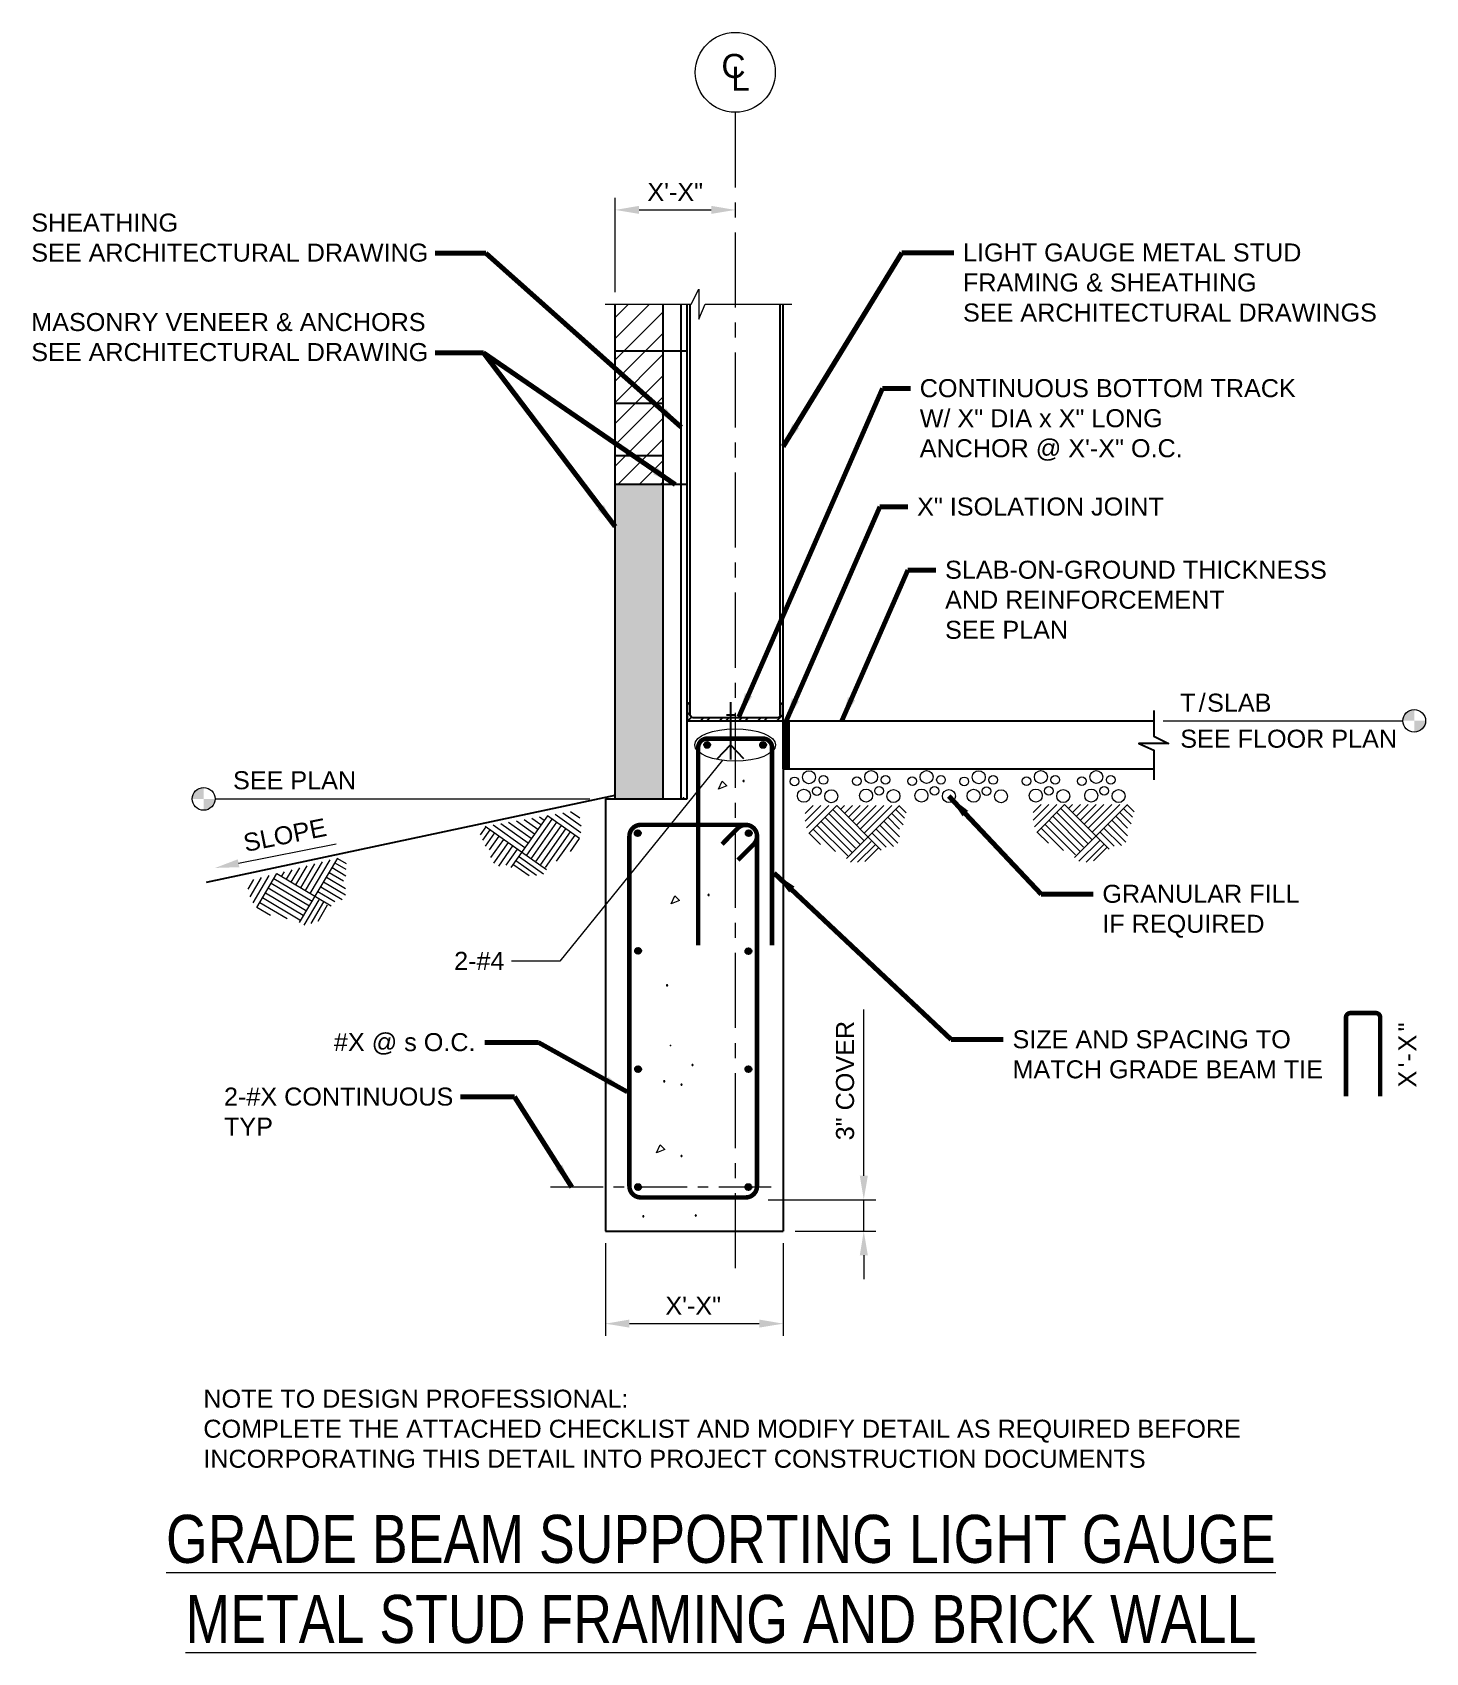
# Model space of a CAD drawing. Header units: inches. Extents: x -306 to -190, y 1609 to 1744.
import ezdxf

# ---------------------------------------------------------------- set-up
doc = ezdxf.new("R2010")
doc.units = ezdxf.units.IN
doc.header["$LTSCALE"] = 5
doc.header["$MEASUREMENT"] = 0
doc.linetypes.add('CENTER', pattern=[2, 1.25, -0.25, 0.25, -0.25])
doc.linetypes.add('CENTERX2', pattern=[4, 2.5, -0.5, 0.5, -0.5])
for name, color, linetype, lineweight in [('S-ANNO-DIMS', 1, 'Continuous', 20), ('S-ANNO-TEXT', 7, 'Continuous', 20), ('S-DELT-PATT', 7, 'Continuous', 15), ('S-DETL', 3, 'Continuous', 30), ('S-GRID', 9, 'CENTER', 20), ('S-GRID-IDEN', 9, 'Continuous', 20)]:
    doc.layers.add(name, color=color, linetype=linetype, lineweight=lineweight)
doc.styles.add('Romans', font='arial.ttf')
doc.dimstyles.get("Standard").update_dxf_attribs({"dimtxt": 0.18, "dimasz": 0.18, "dimexe": 0.18, "dimexo": 0.0625, "dimgap": 0.09, "dimtad": 0, "dimtih": 1, "dimtoh": 1, "dimdec": 4, "dimzin": 0, "dimdsep": 46, "dimtxsty": 'Standard', "dimcen": 0.09, "dimadec": 0, "dimazin": 0, "dimtfac": 1, "dimtdec": 4, "dimtofl": 0, "dimtmove": 0, "dimatfit": 3, "dimfxl": 1, "dimtolj": 1, "dimtzin": 0, "dimarcsym": 0})

# ---------------------------------------------------------------- blocks, each defined once
blk = doc.blocks.new('*D0')
at = {"layer": 'Defpoints', "color": 0, "transparency": 16777216}
for p in [(-257.92, 1644.08), (-243.11, 1644.08), (-243.11, 1636.38)]:
    blk.add_point(p, dxfattribs=at)
at = {"layer": 'S-ANNO-DIMS', "transparency": 16777216}
for p, q in [((-257.92, 1643.08), (-257.92, 1635.38)), ((-243.11, 1643.08), (-243.11, 1635.38)), ((-255.92, 1636.38), (-245.11, 1636.38))]:
    blk.add_line(p, q, dxfattribs=at)
for points in [[(-255.92, 1636.72), (-255.92, 1636.05), (-257.92, 1636.38)], [(-245.11, 1636.72), (-245.11, 1636.05), (-243.11, 1636.38)]]:
    blk.add_solid(points, dxfattribs=at)
at = {"layer": 'S-ANNO-DIMS', "transparency": 16777216, "insert": (-250.61, 1637.88), "char_height": 1.5, "attachment_point": 5, "style": 'Romans'}
blk.add_mtext('\\A1;X\'-X"', dxfattribs=at)
blk = doc.blocks.new('*D1')
at = {"layer": 'Defpoints', "color": 0, "transparency": 16777216}
for p in [(-245.36, 1646.7), (-243.11, 1644.08), (-236.41, 1644.08)]:
    blk.add_point(p, dxfattribs=at)
at = {"layer": 'S-ANNO-DIMS', "transparency": 16777216}
for p, q in [((-236.41, 1648.7), (-236.41, 1662.53)), ((-244.36, 1646.7), (-235.41, 1646.7)), ((-236.41, 1644.08), (-236.41, 1646.7)), ((-242.11, 1644.08), (-235.41, 1644.08)), ((-236.41, 1642.08), (-236.41, 1640.08))]:
    blk.add_line(p, q, dxfattribs=at)
for points in [[(-236.74, 1648.7), (-236.07, 1648.7), (-236.41, 1646.7)], [(-236.74, 1642.08), (-236.07, 1642.08), (-236.41, 1644.08)]]:
    blk.add_solid(points, dxfattribs=at)
at = {"layer": 'S-ANNO-DIMS', "transparency": 16777216, "insert": (-237.96, 1656.62), "char_height": 1.5, "attachment_point": 5, "rotation": 90, "style": 'Romans'}
blk.add_mtext('\\A1;3" COVER', dxfattribs=at)
blk = doc.blocks.new('*D2')
at = {"layer": 'Defpoints', "color": 0, "transparency": 16777216}
for p in [(-247.11, 1732.78), (-247.11, 1729.12), (-257.11, 1721.27)]:
    blk.add_point(p, dxfattribs=at)
at = {"layer": 'S-ANNO-DIMS', "transparency": 16777216}
for p, q in [((-257.11, 1722.27), (-257.11, 1730.12)), ((-255.11, 1729.12), (-249.11, 1729.12))]:
    blk.add_line(p, q, dxfattribs=at)
for points in [[(-255.11, 1729.46), (-255.11, 1728.79), (-257.11, 1729.12)], [(-249.11, 1729.46), (-249.11, 1728.79), (-247.11, 1729.12)]]:
    blk.add_solid(points, dxfattribs=at)
at = {"layer": 'S-ANNO-DIMS', "transparency": 16777216, "insert": (-252.11, 1730.62), "char_height": 1.5, "attachment_point": 5, "style": 'Romans'}
blk.add_mtext('\\A1;X\'-X"', dxfattribs=at)

msp = doc.modelspace()

# ---------------------------------------------------------------- hatches: boundary and pattern name
at = {"layer": 'S-ANNO-TEXT'}
h = msp.add_hatch(color=256, dxfattribs=at)
h.dxf.hatch_style = 1
edge = h.paths.add_edge_path()
edge.add_arc((-190.5774208, 1686.5788333), 0.945832, 90, 180)
edge.add_line((-191.5232528, 1686.5788333), (-190.5774208, 1686.5788333))
edge.add_line((-190.5774208, 1686.5788333), (-190.5774208, 1687.5246653))
edge = h.paths.add_edge_path()
edge.add_line((-190.5774208, 1686.5788333), (-190.5774208, 1685.6330013))
edge.add_arc((-190.5774208, 1686.5788333), 0.945832, 270, 360)
edge.add_line((-189.6315888, 1686.5788333), (-190.5774208, 1686.5788333))
h = msp.add_hatch(color=256, dxfattribs=at)
h.dxf.hatch_style = 1
edge = h.paths.add_edge_path()
edge.add_arc((-291.3719575, 1680.0788333), 0.945832, 90, 180)
edge.add_line((-292.3177895, 1680.0788333), (-291.3719575, 1680.0788333))
edge.add_line((-291.3719575, 1680.0788333), (-291.3719575, 1681.0246653))
edge = h.paths.add_edge_path()
edge.add_line((-291.3719575, 1680.0788333), (-291.3719575, 1679.1330013))
edge.add_arc((-291.3719575, 1680.0788333), 0.945832, 270, 360)
edge.add_line((-290.4261255, 1680.0788333), (-291.3719575, 1680.0788333))
at = {"layer": 'S-DELT-PATT'}
h = msp.add_hatch(dxfattribs=at)
h.set_pattern_fill('ANSI31', color=256, scale=10)
h.set_pattern_definition([(45, (-804.6877, 730.6485), (-0.8838835, 0.8838835), [])])
h.paths.add_polyline_path([(-257.1092748, 1721.2673273), (-253.1092748, 1721.2673273), (-253.1092748, 1706.2486977), (-257.1092748, 1706.2486977)])
h = msp.add_hatch(dxfattribs=at)
h.set_pattern_fill('AR-SAND', color=256, scale=0.25)
h.set_pattern_definition([(37.5, (-804.68773, 730.64847), (-0.01574834, 0.48170594), [0, -0.38, 0, -0.425, 0, -0.40625]), (7.5, (-804.6877, 730.6485), (0.44244418, 0.7055365), [0, -0.205, 0, -0.3425, 0, -0.13125]), (327.5, (-804.99523, 730.64847), (0.77853547, 0.00141476), [0, -0.125, 0, -0.45, 0, -0.5875]), (317.5, (-804.9952, 730.6485), (0.75153165, 0.2194189), [0, -0.0625, 0, -0.295, 0, -0.3375])])
h.paths.add_polyline_path([(-253.1092748, 1706.2486977), (-257.1092748, 1706.2486977), (-257.1092748, 1680.0788333), (-253.1092748, 1680.0788333)])
at = {"layer": 'S-DETL'}
h = msp.add_hatch(dxfattribs=at)
h.set_pattern_fill('ANSI32', color=256, scale=3)
h.set_pattern_definition([(45, (-376.9162, 1190.5547), (-0.7954951, 0.7954951), []), (45, (-376.3859, 1190.5547), (-0.7954951, 0.7954951), [])])
h.paths.add_polyline_path([(-247.5095115, 1686.8288333), (-250.6092748, 1686.8288333, -0.4142135624), (-250.8592748, 1687.0788333), (-250.8592748, 1687.8288333, 0.4142135624), (-251.1092748, 1688.0788333), (-251.1092748, 1686.5788333), (-247.5095115, 1686.5788333)])
h.paths.add_polyline_path([(-247.1092748, 1686.8288333), (-247.5095115, 1686.8288333), (-247.5095115, 1686.5788333), (-247.1092748, 1686.5788333)])
h.paths.add_polyline_path([(-243.1092748, 1688.0788333, 0.4142135624), (-243.3592748, 1687.8288333), (-243.3592748, 1687.0788333, -0.4142135624), (-243.6092748, 1686.8288333), (-247.1092748, 1686.8288333), (-247.1092748, 1686.5788333), (-243.1092748, 1686.5788333)])
h = msp.add_hatch(color=256, dxfattribs=at)
h.dxf.hatch_style = 1
h.paths.add_polyline_path([(-249.6965584, 1684.5701015, 0.0947853979), (-249.6789084, 1684.4778331), (-249.2142084, 1684.4778331, 0.0947853979), (-249.1965584, 1684.5701015, 1)])
h.paths.add_polyline_path([(-249.2142084, 1684.4778331), (-249.6789084, 1684.4778331, 0.6788531939)])
h = msp.add_hatch(color=256, dxfattribs=at)
h.dxf.hatch_style = 1
h.paths.add_polyline_path([(-245.0467748, 1684.5701015, 0.0947853979), (-245.0291249, 1684.4778331), (-244.5644248, 1684.4778331, 0.0947853979), (-244.5467748, 1684.5701015, 1)])
h.paths.add_polyline_path([(-244.5644248, 1684.4778331), (-245.0291249, 1684.4778331, 0.6788531939)])
h = msp.add_hatch(color=256, dxfattribs=at)
h.dxf.hatch_style = 1
h.paths.add_polyline_path([(-255.4779933, 1677.2190402, -0.0947853979), (-255.4603433, 1677.3113087), (-254.9956432, 1677.3113087, -0.0947853979), (-254.9779933, 1677.2190402, -1)])
h.paths.add_polyline_path([(-254.9956432, 1677.3113087), (-255.4603433, 1677.3113087, -0.6788531939)])
h = msp.add_hatch(color=256, dxfattribs=at)
h.dxf.hatch_style = 1
h.paths.add_polyline_path([(-245.7405564, 1677.2190402, 0.0947853979), (-245.7582064, 1677.3113087), (-246.2229064, 1677.3113087, 0.0947853979), (-246.2405564, 1677.2190402, 1)])
h.paths.add_polyline_path([(-246.2229064, 1677.3113087), (-245.7582064, 1677.3113087, 0.6788531939)])
h = msp.add_hatch(color=256, dxfattribs=at)
h.dxf.hatch_style = 1
h.paths.add_polyline_path([(-255.4495392, 1667.4251745, -0.0947853979), (-255.4318893, 1667.5174429), (-254.9671892, 1667.5174429, -0.0947853979), (-254.9495392, 1667.4251745, -1)])
h.paths.add_polyline_path([(-254.9671892, 1667.5174429), (-255.4318893, 1667.5174429, -0.6788531939)])
h = msp.add_hatch(color=256, dxfattribs=at)
h.dxf.hatch_style = 1
h.paths.add_polyline_path([(-246.2690104, 1667.3972092, -0.0947853979), (-246.2513604, 1667.4894777), (-245.7866604, 1667.4894777, -0.0947853979), (-245.7690104, 1667.3972092, -1)])
h.paths.add_polyline_path([(-245.7866604, 1667.4894777), (-246.2513604, 1667.4894777, -0.6788531939)])
h = msp.add_hatch(color=256, dxfattribs=at)
h.dxf.hatch_style = 1
h.paths.add_polyline_path([(-255.4495392, 1657.5753645, 0.0947853979), (-255.4318893, 1657.4830961), (-254.9671892, 1657.4830961, 0.0947853979), (-254.9495392, 1657.5753645, 1)])
h.paths.add_polyline_path([(-254.9671892, 1657.4830961), (-255.4318893, 1657.4830961, 0.6788531939)])
h = msp.add_hatch(color=256, dxfattribs=at)
h.dxf.hatch_style = 1
h.paths.add_polyline_path([(-245.7690104, 1657.5753645, -0.0947853979), (-245.7866604, 1657.4830961), (-246.2513604, 1657.4830961, -0.0947853979), (-246.2690104, 1657.5753645, -1)])
h.paths.add_polyline_path([(-246.2513604, 1657.4830961), (-245.7866604, 1657.4830961, -0.6788531939)])
h = msp.add_hatch(color=256, dxfattribs=at)
h.dxf.hatch_style = 1
h.paths.add_polyline_path([(-255.4493721, 1647.7626603, 0.0947853979), (-255.4351074, 1647.6698082), (-254.9707181, 1647.6528179, 0.0947853979), (-254.9497064, 1647.7443794, 1)])
h.paths.add_polyline_path([(-254.9707181, 1647.6528179), (-255.4351074, 1647.6698082, 0.6788531939)])
h = msp.add_hatch(color=256, dxfattribs=at)
h.dxf.hatch_style = 1
h.paths.add_polyline_path([(-245.7691776, 1647.7626603, -0.0947853979), (-245.7834422, 1647.6698082), (-246.2478316, 1647.6528179, -0.0947853979), (-246.2688433, 1647.7443794, -1)])
h.paths.add_polyline_path([(-246.2478316, 1647.6528179), (-245.7834422, 1647.6698082, -0.6788531939)])

# ---------------------------------------------------------------- linework, layer by layer
at = {"layer": 'S-ANNO-TEXT'}
for p, q in [((-211.4934598, 1686.5788333), (-191.5232528, 1686.5788333)), ((-248.1589778, 1683.2898979), (-261.7098249, 1666.5660397)), ((-290.4261255, 1680.0788333), (-259.2035323, 1680.0788333)), ((-261.7098249, 1666.5660397), (-265.7354655, 1666.5660397))]:
    msp.add_line(p, q, dxfattribs=at)
msp.add_lwpolyline([(-288.4649697, 1674.7180299), (-280.344099, 1676.3423225)], dxfattribs=at)
for centre in [(-190.5774208, 1686.5788333), (-291.3719575, 1680.0788333)]:
    msp.add_circle(centre, 0.945832, dxfattribs=at)
msp.add_ellipse((-247.1216666, 1684.5701015), major_axis=(-3.3644128, 0), ratio=0.4, dxfattribs=at)
msp.add_solid([(-288.3995931, 1674.3911706), (-290.4261255, 1674.3257701), (-288.5303463, 1675.0448892)], dxfattribs=at)
at = {"layer": 'S-DELT-PATT'}
for p, q in [((-262.7513199, 1678.662135), (-265.7845926, 1674.3677058)), ((-263.5535378, 1677.5263757), (-264.6892971, 1678.3285935)), ((-262.3727334, 1678.3947291), (-264.5018932, 1675.3803196)), ((-263.2861318, 1677.9049621), (-264.0433047, 1678.439774)), ((-263.0187259, 1678.2835486), (-263.3973123, 1678.5509545)), ((-260.0714483, 1676.7692685), (-262.7513199, 1678.662135)), ((-259.9615817, 1677.2591293), (-262.1053275, 1678.7733155)), ((-259.9449892, 1677.8148722), (-261.4593351, 1678.884496)), ((-260.0561697, 1678.4608646), (-260.8133426, 1678.9956765)), ((-241.287554, 1678.2156328), (-239.9765737, 1679.5266131)), ((-241.287554, 1678.8711229), (-240.6320638, 1679.5266131)), ((-241.17694, 1677.6707566), (-239.3210836, 1679.5266131)), ((-240.9855779, 1677.2066287), (-238.6655935, 1679.5266131)), ((-239.6488286, 1678.5433779), (-237.0903769, 1675.984918)), ((-239.3210836, 1678.8711229), (-236.6944363, 1676.2444757)), ((-238.9933385, 1679.198868), (-236.3837422, 1676.5892717)), ((-238.6655935, 1679.5266131), (-234.9478747, 1675.8088943)), ((-238.3378484, 1679.198868), (-238.0101033, 1679.5266131)), ((-238.0101033, 1678.8711229), (-237.3546132, 1679.5266131)), ((-237.8351284, 1675.1131571), (-233.4216724, 1679.5266131)), ((-237.6823583, 1678.5433779), (-236.6991231, 1679.5266131)), ((-237.3546132, 1678.2156328), (-236.0436329, 1679.5266131)), ((-237.0268681, 1677.8878878), (-235.3881428, 1679.5266131)), ((-236.6991231, 1677.5601427), (-234.7326527, 1679.5266131)), ((-236.371378, 1677.2323976), (-234.0771626, 1679.5266131)), ((-234.4049076, 1678.5433779), (-233.4216724, 1677.5601427)), ((-234.0771626, 1678.8711229), (-233.1348382, 1677.9287903)), ((-233.7494175, 1679.198868), (-233.0116716, 1678.4611139)), ((-233.4537915, 1679.4944941), (-232.8694794, 1678.9101738)), ((-222.3081022, 1678.3012467), (-220.997122, 1679.612227)), ((-222.3081022, 1678.9567369), (-221.6526121, 1679.612227)), ((-222.1974882, 1677.7563706), (-220.3416318, 1679.612227)), ((-222.0061261, 1677.2922426), (-219.6861417, 1679.612227)), ((-220.6693769, 1678.6289918), (-218.1109252, 1676.0705319)), ((-220.3416318, 1678.9567369), (-217.7149846, 1676.3300896)), ((-220.0138868, 1679.2844819), (-217.4042904, 1676.6748856)), ((-219.6861417, 1679.612227), (-215.9684229, 1675.8945082)), ((-219.3583966, 1679.2844819), (-219.0306516, 1679.612227)), ((-219.0306516, 1678.9567369), (-218.3751614, 1679.612227)), ((-218.8556767, 1675.198771), (-214.4422207, 1679.612227)), ((-218.7029065, 1678.6289918), (-217.7196713, 1679.612227)), ((-218.3751614, 1678.3012467), (-217.0641812, 1679.612227)), ((-218.0474164, 1677.9735017), (-216.4086911, 1679.612227)), ((-217.7196713, 1677.6457566), (-215.7532009, 1679.612227)), ((-217.3919262, 1677.3180115), (-215.0977108, 1679.612227)), ((-215.4254559, 1678.6289918), (-214.4422207, 1677.6457566)), ((-215.0977108, 1678.9567369), (-214.1553864, 1678.0144043)), ((-214.7699657, 1679.2844819), (-214.0322198, 1678.5467278)), ((-214.4743397, 1679.580108), (-213.8900276, 1678.9957877)), ((-267.8821578, 1677.7464852), (-268.3588944, 1677.0715238)), ((-267.5406728, 1677.5052851), (-268.1425955, 1676.6530883)), ((-267.1620863, 1677.2378791), (-267.9309239, 1676.1493687)), ((-262.8211667, 1674.171769), (-267.9192592, 1677.772691)), ((-264.6231616, 1676.0120298), (-267.2732668, 1677.8838715)), ((-264.3557556, 1676.3906163), (-266.6272744, 1677.995052)), ((-264.0883497, 1676.7692027), (-265.981282, 1678.1062325)), ((-263.8209437, 1677.1477892), (-265.3352896, 1678.217413)), ((-261.994147, 1678.1273231), (-264.1372185, 1675.0932177)), ((-261.6155605, 1677.8599172), (-263.7029902, 1674.904578)), ((-261.2369741, 1677.5925112), (-263.3383169, 1674.6174842)), ((-260.8583876, 1677.3251052), (-262.9458173, 1674.3697661)), ((-260.4798011, 1677.0576993), (-262.0108526, 1674.890066)), ((-240.9598089, 1677.2323976), (-240.0209176, 1676.2935063)), ((-240.6320638, 1677.5601427), (-238.7555349, 1675.6836056)), ((-240.3043188, 1677.8878878), (-237.7458671, 1675.3294278)), ((-239.9765737, 1678.2156328), (-237.4010711, 1675.6401302)), ((-235.7158879, 1677.2323976), (-234.5519423, 1676.0684438)), ((-235.3881428, 1677.5601427), (-233.9343804, 1676.1063721)), ((-235.0603978, 1677.8878878), (-233.5725335, 1676.4000235)), ((-234.7326527, 1678.2156328), (-233.4216724, 1676.9046526)), ((-221.9803571, 1677.3180115), (-221.0414659, 1676.3791203)), ((-221.6526121, 1677.6457566), (-219.7760831, 1675.7692195)), ((-221.324867, 1677.9735017), (-218.7664153, 1675.4150418)), ((-220.997122, 1678.3012467), (-218.4216193, 1675.7257441)), ((-216.7364361, 1677.3180115), (-215.5724905, 1676.1540577)), ((-216.4086911, 1677.6457566), (-214.9549287, 1676.191986)), ((-216.080946, 1677.9735017), (-214.5930817, 1676.4856374)), ((-215.7532009, 1678.3012467), (-214.4422207, 1676.9902665)), ((-266.7834999, 1676.9704732), (-267.5857177, 1675.8347138)), ((-266.4049134, 1676.7030672), (-267.4745372, 1675.1887214)), ((-266.0263269, 1676.4356612), (-267.2402698, 1674.7169923)), ((-265.6477405, 1676.1682553), (-266.8338583, 1674.4889702)), ((-265.269154, 1675.9008493), (-266.2188115, 1674.5563388)), ((-260.1012147, 1676.7902933), (-260.8672525, 1675.7057567)), ((-237.5235822, 1674.8016026), (-235.7846816, 1676.5405032)), ((-236.9268977, 1674.8013049), (-235.4437202, 1676.2844824)), ((-236.3131705, 1674.8527472), (-235.205048, 1675.9608697)), ((-218.4949545, 1674.8803536), (-216.7560539, 1676.6192542)), ((-217.89827, 1674.7951153), (-216.4150925, 1676.2782928)), ((-217.2845428, 1674.9314982), (-216.1764203, 1676.0396207)), ((-284.0858615, 1673.1452727), (-283.3764589, 1674.3412036)), ((-283.6872178, 1672.9088051), (-282.7413477, 1674.5033798)), ((-283.3852043, 1669.783899), (-280.200903, 1675.1520843)), ((-283.2885742, 1672.6723376), (-282.1062366, 1674.6655559)), ((-282.8899305, 1672.4358701), (-281.4711254, 1674.827732)), ((-282.4912869, 1672.1994026), (-280.8360142, 1674.9899081)), ((-280.6738381, 1674.354797), (-279.5276658, 1673.6749035)), ((-280.4373705, 1674.7534406), (-279.5400316, 1674.2211502)), ((-280.2240768, 1675.1130172), (-279.5133629, 1674.691429)), ((-264.276903, 1673.6569865), (-265.5569227, 1674.5610994)), ((-263.663343, 1673.7103864), (-265.3765982, 1674.9205054)), ((-263.0753547, 1673.8118861), (-265.0840019, 1675.2306485)), ((-287.660061, 1672.5708595), (-287.187126, 1673.3681469)), ((-287.4978849, 1671.9357484), (-286.5520148, 1673.530323)), ((-287.255901, 1671.4351794), (-285.9169036, 1673.6924991)), ((-286.9556574, 1671.0328263), (-285.2817925, 1673.8546752)), ((-285.7547275, 1673.0573879), (-282.5598777, 1671.1622662)), ((-285.51826, 1673.4560316), (-282.3441496, 1671.5732121)), ((-285.2817925, 1673.8546752), (-280.7598479, 1671.1723472)), ((-284.8831488, 1673.6182077), (-284.6466813, 1674.0168514)), ((-284.4845051, 1673.3817402), (-284.0115701, 1674.1790275)), ((-281.3832406, 1673.158866), (-279.573518, 1672.0853744)), ((-281.1467731, 1673.5575097), (-279.5521985, 1672.6116396)), ((-280.9103056, 1673.9561533), (-279.7143746, 1673.2467507)), ((-286.4641301, 1671.861457), (-283.352226, 1670.0155303)), ((-286.2276626, 1672.2601006), (-283.0950211, 1670.4018797)), ((-285.991195, 1672.6587443), (-282.8792909, 1670.8128176)), ((-283.0062616, 1669.5591109), (-281.7516476, 1671.6741746)), ((-281.8561757, 1672.3615787), (-280.4404406, 1671.5217859)), ((-281.6197082, 1672.7602223), (-279.8514624, 1671.7113272)), ((-286.9370651, 1671.0641697), (-285.7950707, 1670.3867611)), ((-286.7005976, 1671.4628133), (-284.4181314, 1670.1088928)), ((-282.4280541, 1669.7064494), (-281.357944, 1671.5104714)), ((-281.8461349, 1669.9081359), (-281.0466264, 1671.25597))]:
    msp.add_line(p, q, dxfattribs=at)
at = {"layer": 'S-DELT-PATT', "flags": 128}
for points in [[(-247.8174509, 1681.1780144), (-248.4917139, 1680.8903641), (-248.1923436, 1681.5529071)], [(-251.7651897, 1671.6254334), (-252.4394526, 1671.337783), (-252.1400824, 1672.0003261)], [(-252.9845603, 1650.8850145), (-253.6588232, 1650.5973642), (-253.359453, 1651.2599073)]]:
    msp.add_lwpolyline(points, close=True, dxfattribs=at)
for points in [[(-246.465781, 1681.5641103, 1), (-246.362101, 1681.5641103, 1)], [(-249.3829907, 1672.0818527, 1), (-249.2793107, 1672.0818527, 1)], [(-252.8394304, 1664.5510342, 1), (-252.7357504, 1664.5510342, 1)], [(-250.7168111, 1657.9181735, 1), (-250.6131311, 1657.9181735, 1)], [(-253.0728533, 1656.560604, 1), (-252.9691733, 1656.560604, 1)], [(-251.6328904, 1656.282012, 1), (-251.5292104, 1656.282012, 1)], [(-251.6328904, 1650.3382193, 1), (-251.5292104, 1650.3382193, 1)], [(-254.8163055, 1645.3152523, 1), (-254.7126255, 1645.3152523, 1)], [(-250.4506057, 1645.3907926, 1), (-250.3469257, 1645.3907926, 1)]]:
    msp.add_lwpolyline(points, format="xyb", close=True, dxfattribs=at)
at = {"layer": 'S-DELT-PATT'}
for centre, radius in [((-240.9709119, 1681.8851758), 0.5399784), ((-235.7936737, 1681.9018034), 0.5399784), ((-231.1787933, 1681.9018034), 0.5399784), ((-226.8391671, 1681.8851758), 0.5399784), ((-221.6619289, 1681.9018034), 0.5399784), ((-217.0470485, 1681.9018034), 0.5399784), ((-242.1699265, 1681.5370022), 0.3599856), ((-240.3135632, 1680.7247847), 0.3599856), ((-239.7718974, 1681.6530601), 0.3599856), ((-236.9926882, 1681.5536298), 0.3599856), ((-235.136325, 1680.7414123), 0.3599856), ((-234.5946592, 1681.6696877), 0.3599856), ((-232.3778078, 1681.5536298), 0.3599856), ((-230.5214446, 1680.7414123), 0.3599856), ((-229.9797787, 1681.6696877), 0.3599856), ((-228.0381817, 1681.5370022), 0.3599856), ((-226.1818184, 1680.7247847), 0.3599856), ((-225.6401526, 1681.6530601), 0.3599856), ((-222.8609434, 1681.5536298), 0.3599856), ((-221.0045802, 1680.7414123), 0.3599856), ((-220.4629143, 1681.6696877), 0.3599856), ((-218.246063, 1681.5536298), 0.3599856), ((-216.3896997, 1680.7414123), 0.3599856), ((-215.8480339, 1681.6696877), 0.3599856), ((-241.3965199, 1680.3379877), 0.5399784), ((-239.1143612, 1680.2993642), 0.5399784), ((-236.2192817, 1680.3546153), 0.5399784), ((-233.937123, 1680.3159918), 0.5399784), ((-231.6044012, 1680.3546153), 0.5399784), ((-229.3222425, 1680.3159918), 0.5399784), ((-227.2647751, 1680.3379877), 0.5399784), ((-224.9826164, 1680.2993642), 0.5399784), ((-222.0875369, 1680.3546153), 0.5399784), ((-219.8053781, 1680.3159918), 0.5399784), ((-217.4726564, 1680.3546153), 0.5399784), ((-215.1904977, 1680.3159918), 0.5399784)]:
    msp.add_circle(centre, radius, dxfattribs=at)
at = {"layer": 'S-DELT-PATT', "extrusion": (0, 0, -1)}
msp.add_ellipse((-242.8592748, 1686.5788333), major_axis=(-0.25, 0), ratio=0.3542207071, start_param=3.1415926536, end_param=6.2831853072, dxfattribs=at)
at = {"layer": 'S-DELT-PATT'}
for p in [(-251.4283495, 1680.1532369), (-252.4959645, 1659.5352271)]:
    msp.add_point(p, dxfattribs=at)
at = {"layer": 'S-DETL', "linetype": 'Continuous'}
for p, q in [((-257.1092748, 1680.0788333), (-257.1092748, 1721.2673273)), ((-253.1092748, 1680.0788333), (-253.1092748, 1721.2673273)), ((-251.6092748, 1680.0788333), (-251.6092748, 1721.2673273)), ((-251.1092748, 1686.5788333), (-251.1092748, 1721.2673273)), ((-250.8592748, 1687.0788333), (-250.8592748, 1721.2673273)), ((-243.3592748, 1687.0788333), (-243.3592748, 1721.2673273)), ((-243.1092748, 1686.5788333), (-243.1092748, 1721.2673273)), ((-251.1092748, 1717.3678448), (-257.1092748, 1717.3678448)), ((-253.1092748, 1713.0051289), (-257.1092748, 1713.0051289)), ((-253.1092748, 1708.642413), (-257.1092748, 1708.642413)), ((-251.1092748, 1706.2486977), (-257.1092748, 1706.2486977)), ((-251.1092748, 1686.5788333), (-243.1092748, 1686.5788333)), ((-251.1092748, 1680.0788333), (-251.1092748, 1686.5788333)), ((-243.1092748, 1682.5788333), (-243.1092748, 1686.5021423)), ((-242.9842748, 1682.5788333), (-242.9842748, 1686.5021423)), ((-242.8592748, 1682.5788333), (-242.8592748, 1686.4902782)), ((-242.7342748, 1682.5788333), (-242.7342748, 1686.5021423)), ((-242.6348844, 1686.5788333), (-212.2690396, 1686.5788333)), ((-242.6092748, 1682.5788333), (-242.6092748, 1686.5788333)), ((-243.1092748, 1682.5788333), (-243.1092748, 1644.0788333)), ((-243.1092748, 1682.5788333), (-212.2690396, 1682.5788333)), ((-291.1413445, 1673.1372738), (-257.1092748, 1680.3988972)), ((-257.9217748, 1680.0788333), (-257.9217748, 1644.0788333)), ((-257.9217748, 1680.0788333), (-251.1092748, 1680.0788333)), ((-257.9217748, 1644.0788333), (-243.1092748, 1644.0788333))]:
    msp.add_line(p, q, dxfattribs=at)
at = {"layer": 'S-DETL'}
for p, q in [((-255.1092748, 1717.3678448), (-257.1092748, 1717.3678448)), ((-247.5095115, 1688.1410976), (-247.5095115, 1683.3608377)), ((-247.8471682, 1687.0888536), (-247.1092748, 1687.0888536)), ((-248.6141613, 1683.4005818), (-247.5095115, 1684.5872837)), ((-246.4048617, 1683.4005818), (-247.5095115, 1684.5872837))]:
    msp.add_line(p, q, dxfattribs=at)
at = {"layer": 'S-DETL', "lineweight": 9}
msp.add_lwpolyline([(-257.9401671, 1721.2673273), (-250.7744433, 1721.2673273), (-250.1522584, 1722.5116971), (-250.1522584, 1720.0229575), (-249.6053966, 1721.2673273), (-242.3933772, 1721.2673273)], dxfattribs=at)
at = {"layer": 'S-DETL'}
msp.add_lwpolyline([(-243.3592748, 1687.8288333), (-243.3592748, 1687.0788333, -0.4142135624), (-243.6092748, 1686.8288333), (-250.6092748, 1686.8288333, -0.4142135624), (-250.8592748, 1687.0788333), (-250.8592748, 1687.8288333, 0.4142135624), (-251.1092748, 1688.0788333), (-251.1092748, 1686.5788333), (-243.1092748, 1686.5788333), (-243.1092748, 1688.0788333, 0.4142135624)], format="xyb", close=True, dxfattribs=at)
at = {"layer": 'S-DETL', "linetype": 'Continuous'}
msp.add_lwpolyline([(-212.2690396, 1687.4288333), (-212.2690396, 1685.3026506), (-211.0246698, 1684.6804657), (-213.5134094, 1684.6804657), (-212.2690396, 1684.1336038), (-212.2690396, 1681.6738837)], dxfattribs=at)
at = {"layer": 'S-DETL', "linetype": 'Continuous', "const_width": 0.375}
for points in [[(-249.4465584, 1685.0992604, 0.4142135624), (-250.1965584, 1684.3492604), (-250.1965584, 1667.8787631)], [(-244.7967748, 1685.0992604, -0.4142135624), (-244.0467748, 1684.3492604), (-244.0467748, 1667.8787631)], [(-255.9217748, 1657.6498421), (-255.9217748, 1676.9753218, -0.4142135624), (-254.9842748, 1677.9128218), (-246.2342748, 1677.9128218, -0.4142135624), (-245.2967748, 1676.9753218), (-245.2967748, 1657.6498421)], [(-248.2171845, 1676.3003497), (-246.897695, 1677.6324507, -1), (-245.565579, 1676.3129464), (-246.8850684, 1674.9808454)], [(-255.9217748, 1665.2281465), (-255.9217748, 1647.8288333, 0.4142135624), (-254.9842748, 1646.8913333), (-246.2342748, 1646.8913333, 0.4142135624), (-245.2967748, 1647.8288333), (-245.2967748, 1665.2281465)], [(-195.8843078, 1662.2469541, 0.4142135624), (-196.2593078, 1661.8719541), (-196.2593078, 1655.2964084)], [(-193.7850248, 1662.2469541, -0.4142135624), (-193.4100248, 1661.8719541), (-193.4100248, 1655.2964084)]]:
    msp.add_lwpolyline(points, format="xyb", dxfattribs=at)
for points in [[(-249.4465584, 1685.0992604), (-244.7967748, 1685.0992604)], [(-195.8843078, 1662.2469541), (-193.7850248, 1662.2469541)]]:
    msp.add_lwpolyline(points, dxfattribs=at)
at = {"layer": 'S-DETL'}
for centre in [(-249.4465584, 1684.5701015), (-244.7967748, 1684.5701015), (-255.2279933, 1677.2190402), (-245.9905564, 1677.2190402), (-255.1995392, 1667.4251745), (-246.0190104, 1667.3972092), (-255.1995392, 1657.5753645), (-246.0190104, 1657.5753645), (-255.1995392, 1647.7535198), (-246.0190104, 1647.7535198)]:
    msp.add_circle(centre, 0.25, dxfattribs=at)
at = {"layer": 'S-GRID', "linetype": 'CENTERX2', "ltscale": 0.5}
msp.add_line((-247.1092748, 1737.2501228), (-247.1092748, 1640.994251), dxfattribs=at)
at = {"layer": 'S-GRID', "linetype": 'CENTER', "ltscale": 0.7}
msp.add_line((-244.1132078, 1647.7535198), (-262.9786024, 1647.7535198), dxfattribs=at)
at = {"layer": 'S-GRID-IDEN'}
msp.add_circle((-247.1092748, 1740.5767317), 3.326609, dxfattribs=at)

# ---------------------------------------------------------------- texts
at = {"layer": 'S-ANNO-TEXT', "style": 'Romans'}
for s, insert, char_height, attachment_point in [('{\\T1.2;C}', (-248.2644156, 1742.1108382), 2, 1), ('{\\T1.2;L}', (-247.4493591, 1741.0426253), 2, 1), ('\\A1;SHEATHING\\PSEE ARCHITECTURAL DRAWING', (-305.7241347, 1728.8170463), 1.499999989, 1), ('\\A1;LIGHT GAUGE METAL STUD \\PFRAMING & SHEATHING \\PSEE ARCHITECTURAL DRAWINGS', (-228.1459701, 1726.3294871), 1.499999989, 1), ('\\A1;MASONRY VENEER & ANCHORS\\PSEE ARCHITECTURAL DRAWING', (-305.7241347, 1720.5348144), 1.499999989, 1), ('\\A1;CONTINUOUS BOTTOM TRACK\\PW/ X" DIA x X" LONG\\PANCHOR @ X\'-X" O.C.', (-231.7513861, 1715.0298282), 1.499999989, 1), ('\\A1;X" ISOLATION JOINT', (-231.9669147, 1705.1725192), 1.499999989, 1), ('\\A1;SLAB-ON-GROUND THICKNESS \\PAND REINFORCEMENT\\PSEE PLAN', (-229.6390276, 1699.9088846), 1.499999989, 1), ('\\A1;GRANULAR FILL\\PIF REQUIRED', (-216.5438777, 1672.9256823), 1.499999989, 1), ('\\A1;2-#4', (-270.5168434, 1667.3416195), 1.49999999, 1), ('\\A1;SIZE AND SPACING TO \\PMATCH GRADE BEAM TIE', (-224.0227017, 1660.8105626), 1.499999989, 1), ('\\A1;#X @ s O.C.', (-268.7345082, 1660.5748911), 1.499999989, 3), ('\\A1;2-#X CONTINUOUS\\PTYP', (-289.6766668, 1656.0392507), 1.499999989, 1), ('NOTE TO DESIGN PROFESSIONAL: \\PCOMPLETE THE ATTACHED CHECKLIST AND MODIFY DETAIL AS REQUIRED BEFORE \\PINCORPORATING THIS DETAIL INTO PROJECT CONSTRUCTION DOCUMENTS', (-291.394242, 1630.8811351), 1.499999989, 1), ('{\\W0.8;\\LGRADE BEAM SUPPORTING LIGHT GAUGE\\PMETAL STUD FRAMING AND BRICK WALL}', (-248.3060772, 1620.4575334), 4, 2)]:
    msp.add_mtext(s, dxfattribs=dict(at, insert=insert, char_height=char_height, attachment_point=attachment_point))
at = {"layer": 'S-ANNO-TEXT', "char_height": 1.499999989, "line_spacing_factor": 1.2, "style": 'Romans'}
for s, insert, attachment_point in [('\\A1;{\\T1.2;T/}SLAB \\PSEE FLOOR PLAN', (-210.0573591, 1686.5788333), 4), ('\\A1;SEE PLAN', (-288.9261255, 1682.3799929), 1)]:
    msp.add_mtext(s, dxfattribs=dict(at, insert=insert, attachment_point=attachment_point))
at = {"layer": 'S-ANNO-TEXT', "attachment_point": 1, "style": 'Romans'}
for s, insert, char_height, rotation in [('\\A1;SLOPE', (-288.1810631, 1677.1225969), 1.49999999, 11.310736142), ('\\A1;{\\T1.2;X\'-X"}', (-191.9100248, 1656.0464084), 1.499999989, 90)]:
    msp.add_mtext(s, dxfattribs=dict(at, insert=insert, char_height=char_height, rotation=rotation))

# ---------------------------------------------------------------- dimensions: what is measured, and where the dimension line sits
at = {"layer": 'S-ANNO-DIMS'}
for base, p1, p2, override, picture, middle in [((-247.1092748, 1729.1231845), (-257.1092748, 1721.2673273), (-247.1092748, 1732.7841745), {"dimscale": 16, "dimtxt": 0.09375, "dimasz": 0.125, "dimexe": 0.0625, "dimgap": 0.0625, "dimtih": 0, "dimtoh": 0, "dimdec": 5, "dimlfac": 1, "dimrnd": 0.03125, "dimzin": 7, "dimlunit": 4, "dimtxsty": 'Romans', "dimcen": 0.125, "dimse2": 1, "dimclrd": 256, "dimclre": 256, "dimclrt": 256, "dimadec": 4, "dimtdec": 5, "dimtofl": 1, "dimtvp": 1, "dimfrac": 2, "dimtzin": 3, "dimlwd": 65535, "dimlwe": 65535}, '*D2', (-252.1092748, 1729.1231845)), ((-243.1092748, 1636.3838294), (-257.9217748, 1644.0788333), (-243.1092748, 1644.0788333), {"dimscale": 16, "dimtxt": 0.09375, "dimasz": 0.125, "dimexe": 0.0625, "dimgap": 0.0625, "dimtih": 0, "dimtoh": 0, "dimdec": 5, "dimlfac": 1, "dimrnd": 0.03125, "dimzin": 7, "dimlunit": 4, "dimtxsty": 'Romans', "dimcen": 0.125, "dimclrd": 256, "dimclre": 256, "dimclrt": 256, "dimadec": 4, "dimtdec": 5, "dimtofl": 1, "dimtvp": 1, "dimfrac": 2, "dimtzin": 3, "dimlwd": 65535, "dimlwe": 65535}, '*D0', (-250.6092748, 1636.3838294))]:
    dim = msp.add_linear_dim(base=base, p1=p1, p2=p2, text='X\'-X"', dimstyle='Standard', override=override, dxfattribs=at)
    dim.commit()
    dim.dimension.update_dxf_attribs({"geometry": picture, "text_midpoint": middle, "dimtype": 128})
dim = msp.add_linear_dim(base=(-236.4075538, 1644.0788333), p1=(-245.3592748, 1646.7038333), p2=(-243.1092748, 1644.0788333), angle=90, text='3" COVER', dimstyle='Standard', override={"dimscale": 16, "dimtxt": 0.09375, "dimasz": 0.125, "dimexe": 0.0625, "dimgap": 0.0625, "dimtih": 0, "dimtoh": 0, "dimdec": 5, "dimlfac": 1, "dimrnd": 0.03125, "dimzin": 7, "dimlunit": 4, "dimtxsty": 'Romans', "dimcen": 0.125, "dimclrd": 256, "dimclre": 256, "dimclrt": 256, "dimadec": 4, "dimtdec": 5, "dimtofl": 1, "dimtvp": 1, "dimfrac": 2, "dimtzin": 3, "dimlwd": 65535, "dimlwe": 65535}, dxfattribs=at)
dim.commit()
dim.dimension.update_dxf_attribs({"geometry": '*D1', "text_midpoint": (-236.4075538, 1656.6182262), "dimtype": 128})

# ---------------------------------------------------------------- leaders
at = {"layer": 'S-ANNO-TEXT'}
for points in [[(-243.1092748, 1709.4086254), (-233.2437411, 1725.5533957), (-228.9220615, 1725.5533957)], [(-251.6092748, 1711.0206276), (-267.8745054, 1725.5153751), (-272.1076616, 1725.5153751)], [(-252.1092748, 1706.2486977), (-268.0820209, 1717.2331432), (-272.1076616, 1717.2331432)], [(-257.1092748, 1702.7489933), (-268.0820209, 1717.2331432), (-272.1076616, 1717.2331432)], [(-246.8077978, 1686.9099806), (-234.8553647, 1714.2537368), (-232.5274775, 1714.2537368)], [(-242.897528, 1686.491321), (-235.0708933, 1704.3964278), (-232.7430061, 1704.3964278)], [(-238.2305611, 1686.5788333), (-232.7430061, 1699.1327932), (-230.415119, 1699.1327932)], [(-229.3222425, 1680.3159918), (-221.6416488, 1672.1495909), (-217.3199691, 1672.1495909)], [(-243.8592748, 1673.9062235), (-229.1204728, 1660.0344712), (-224.7987931, 1660.0344712)], [(-256.1092748, 1655.6891148), (-263.4807566, 1659.7987997), (-267.9584168, 1659.7987997)], [(-260.718566, 1647.7535198), (-265.4994842, 1655.2636709), (-269.9771444, 1655.2636709)]]:
    msp.add_leader(points, dimstyle='Standard', override={"dimscale": 16, "dimtxt": 0.09375, "dimasz": 0.125, "dimexe": 0.0625, "dimgap": 0.0625, "dimtad": 0, "dimtih": 0, "dimtoh": 0, "dimdec": 5, "dimlfac": 16, "dimrnd": 0.03125, "dimzin": 7, "dimlunit": 4, "dimtxsty": 'Romans', "dimcen": 0.125, "dimclrd": 256, "dimclre": 256, "dimclrt": 256, "dimadec": 4, "dimtdec": 5, "dimtofl": 1, "dimtvp": 1, "dimfrac": 2, "dimtzin": 3, "dimlwd": 65535, "dimlwe": 65535}, dxfattribs=at)

doc.saveas('drawing.dxf')
